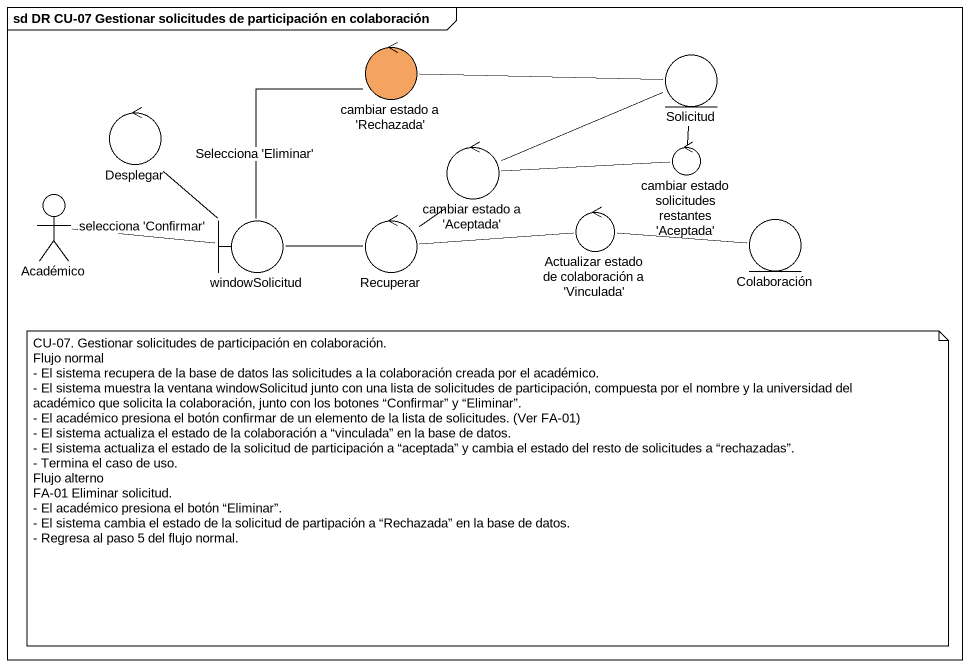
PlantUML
@startuml
mainframe sd DR CU-07 Gestionar solicitudes de participación en colaboración
control "cambiar estado a 'Rechazada'" as cambiar_estado_a_Rechazada #F4A460
entity Solicitud
control Desplegar
control "cambiar estado a 'Aceptada'" as cambiar_estado_a_Aceptada
control "cambiar estado solicitudes restantes 'Aceptada'" as cambiar_estado_solicitudes
actor Académico
boundary windowSolicitud
control Recuperar
control "Actualizar estado de colaboración a 'Vinculada'" as Actualizar_estado_de
entity Colaboración
cambiar_estado_a_Rechazada -right- Solicitud
cambiar_estado_a_Aceptada -right- Solicitud
cambiar_estado_a_Aceptada -right- cambiar_estado_solicitudes
cambiar_estado_solicitudes -up- Solicitud
Académico -right- windowSolicitud : selecciona 'Confirmar'
windowSolicitud -up- cambiar_estado_a_Rechazada : Selecciona 'Eliminar'
windowSolicitud -up- Desplegar
windowSolicitud -right- Recuperar
Recuperar -up- cambiar_estado_a_Aceptada
Recuperar -right- Actualizar_estado_de
Actualizar_estado_de -right- Colaboración
note as N1
  CU-07. Gestionar solicitudes de participación en colaboración.
  Flujo normal
  - El sistema recupera de la base de datos las solicitudes a la colaboración creada por el académico.
  - El sistema muestra la ventana windowSolicitud junto con una lista de solicitudes de participación, compuesta por el nombre y la universidad del académico que solicita la colaboración, junto con los botones “Confirmar” y “Eliminar”.
  - El académico presiona el botón confirmar de un elemento de la lista de solicitudes. (Ver FA-01)
  - El sistema actualiza el estado de la colaboración a “vinculada” en la base de datos.
  - El sistema actualiza el estado de la solicitud de participación a “aceptada” y cambia el estado del resto de solicitudes a “rechazadas”.
  - Termina el caso de uso.
  Flujo alterno
  FA-01 Eliminar solicitud.
  - El académico presiona el botón “Eliminar”.
  - El sistema cambia el estado de la solicitud de partipación a “Rechazada” en la base de datos.
  - Regresa al paso 5 del flujo normal.
end note
@enduml
